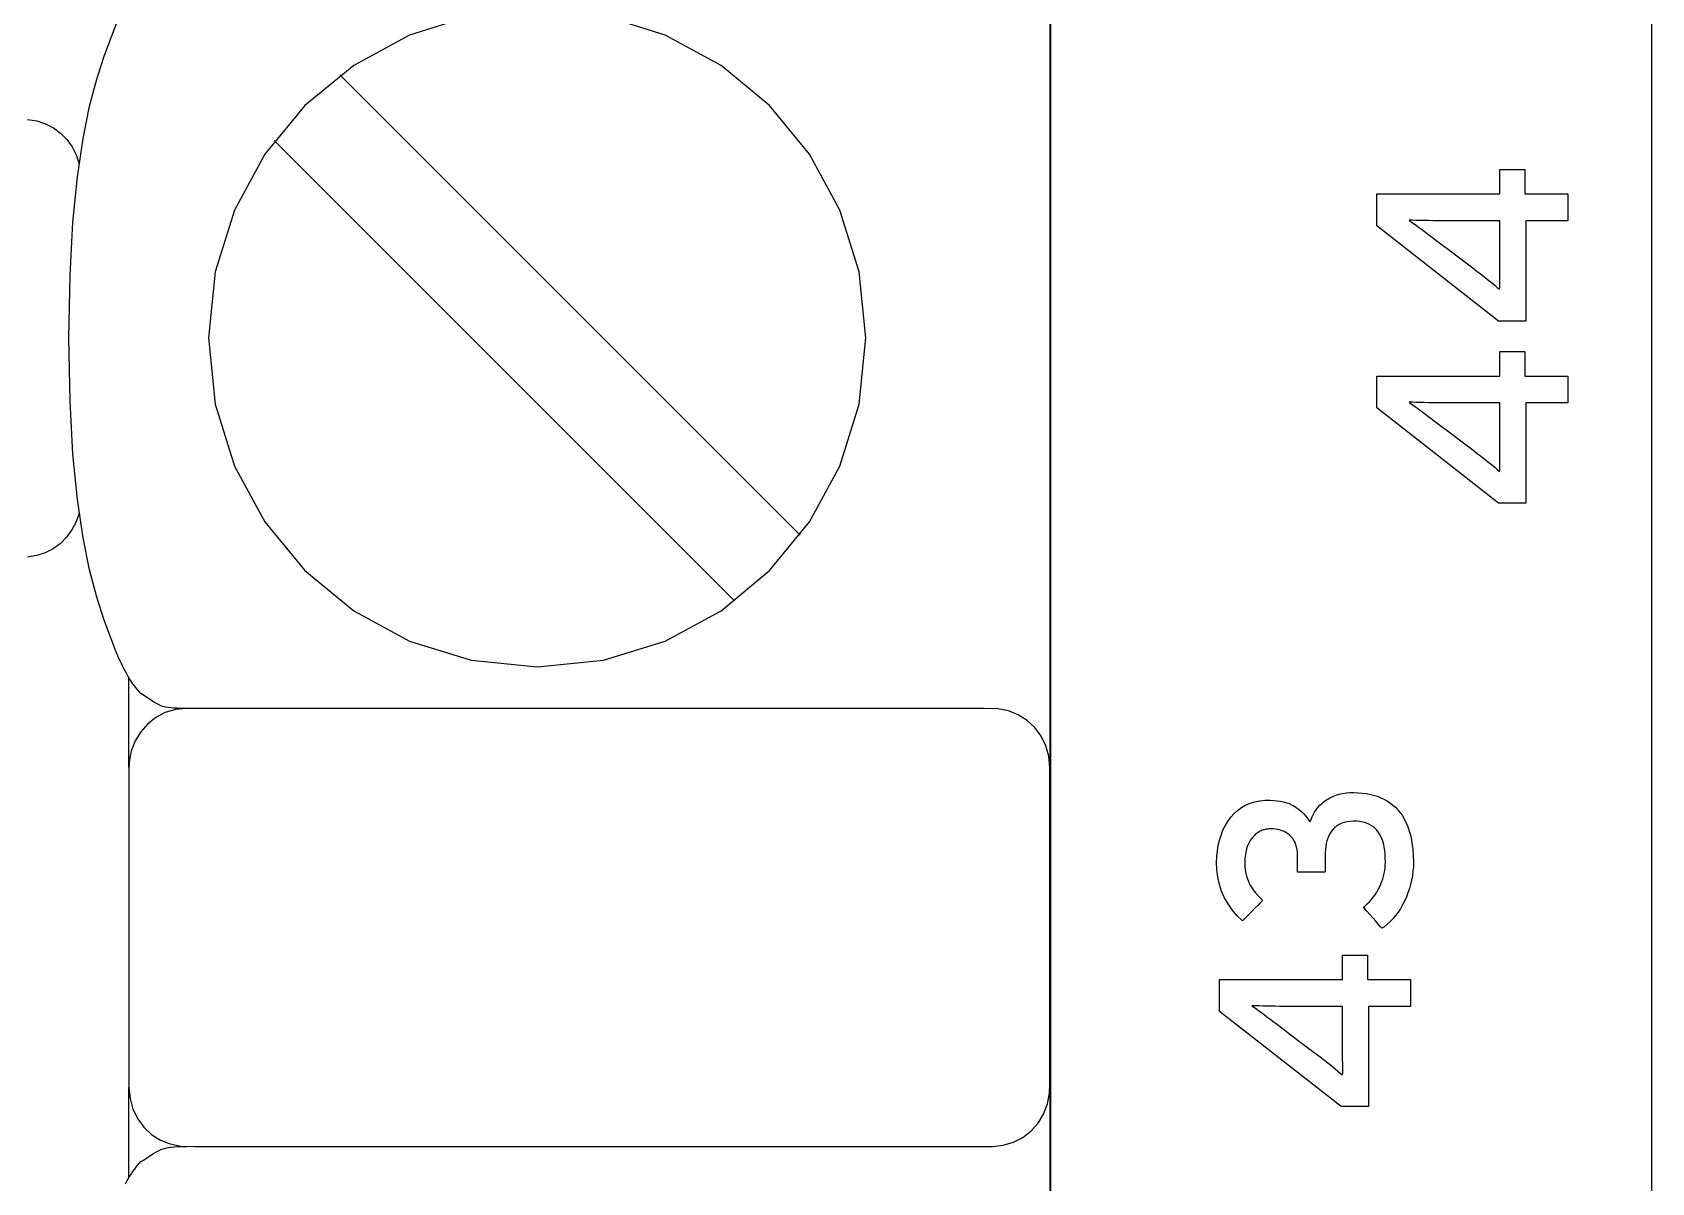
# Model space of a CAD drawing. Extents: x 1 to 47.7, y 0.2 to 35.
# Drawn here: x 35.404 to 36.228, y 17.005 to 17.591 of the extents above; entities that cross this region are included whole.
import ezdxf

# ---------------------------------------------------------------- set-up
doc = ezdxf.new("R2010")
doc.units = 0
doc.header["$MEASUREMENT"] = 0
for name, color, linetype in [('5_1___24__TARGET_LEDS___12', 7, 'CONTINUOUS'), ('6_1__EMPTY_IO_BOARD_POSITI', 7, 'CONTINUOUS'), ('6_2___8__INDEPENDENT_INPUT', 7, 'CONTINUOUS'), ('6_3___8__OPTOISO_INDEPENDE', 7, 'CONTINUOUS'), ('6_4___24__OPTOISO_INDEPEND', 7, 'CONTINUOUS'), ('6_5___8__INDEPENDENT_INPUT', 7, 'CONTINUOUS'), ('6_6___8__INDEPENDENT_INPUT', 7, 'CONTINUOUS'), ('6_7___8__OPTOISO_INDEPENDE', 7, 'CONTINUOUS'), ('6_8___8__OPTOISO_INDEPENDE', 7, 'CONTINUOUS'), ('8_0_____DWG', 7, 'CONTINUOUS')]:
    doc.layers.add(name, color=color, linetype=linetype)

msp = doc.modelspace()

# ---------------------------------------------------------------- linework, layer by layer
at = {"layer": '5_1___24__TARGET_LEDS___12'}
for points in [[(35.92224, 15.68419), (35.92224, 15.82338), (35.92224, 15.96481), (35.92224, 16.25255), (35.92224, 16.54386), (35.92224, 16.83517), (35.92224, 17.12292), (35.92224, 17.26434), (35.92224, 17.40354), (35.92224, 17.54006), (35.92224, 17.67347)], [(35.62756, 17.59899), (35.59615, 17.58924), (35.5677, 17.57382), (35.54291, 17.55339), (35.52245, 17.52863), (35.50699, 17.50022), (35.49722, 17.46883), (35.49381, 17.43513), (35.49722, 17.40138), (35.50699, 17.36994), (35.52245, 17.3415), (35.54291, 17.31673), (35.5677, 17.29629), (35.59615, 17.28086), (35.62756, 17.2711), (35.66127, 17.2677), (35.69495, 17.2711), (35.72632, 17.28086), (35.7547, 17.29629), (35.77942, 17.31673), (35.79982, 17.3415), (35.81522, 17.36994), (35.82495, 17.40138), (35.82834, 17.43513), (35.82495, 17.46883), (35.81522, 17.50022), (35.79982, 17.52863), (35.77942, 17.55339), (35.7547, 17.57382), (35.72632, 17.58924), (35.69495, 17.59899)], [(35.48256, 17.24659), (35.48106, 17.24659), (35.47949, 17.24661), (35.47789, 17.24666), (35.47629, 17.24674), (35.47473, 17.24686), (35.47324, 17.24703), (35.47187, 17.24726), (35.47065, 17.24755), (35.4695, 17.24797), (35.46826, 17.24857), (35.467, 17.24926), (35.46574, 17.25001), (35.46447, 17.25082), (35.4632, 17.25166), (35.46193, 17.2525), (35.46067, 17.25333), (35.45942, 17.25412), (35.45827, 17.25535), (35.4572, 17.25666), (35.45621, 17.25794), (35.45528, 17.2592), (35.45441, 17.26044), (35.45361, 17.26167), (35.45285, 17.2629), (35.45214, 17.26413), (35.45147, 17.26537), (35.45086, 17.26654), (35.4503, 17.26763), (35.44977, 17.26869), (35.44926, 17.26975), (35.44875, 17.27086), (35.44822, 17.27206), (35.44766, 17.27339), (35.44704, 17.27489), (35.44456, 17.28121), (35.44075, 17.29149), (35.43693, 17.30327), (35.43327, 17.31709), (35.42991, 17.33347), (35.42703, 17.35293), (35.42477, 17.376), (35.4233, 17.4032), (35.42277, 17.43506), (35.4233, 17.46692), (35.42477, 17.49412), (35.42703, 17.51719), (35.42991, 17.53664), (35.43327, 17.55302), (35.43693, 17.56684), (35.44075, 17.57862), (35.44456, 17.5889), (35.44704, 17.59522)], [(35.79492, 17.33471), (35.56065, 17.56897)], [(35.40173, 17.54636), (35.40639, 17.54563), (35.41077, 17.54418), (35.41481, 17.54207), (35.41846, 17.53936), (35.42165, 17.53611), (35.42432, 17.53239), (35.42642, 17.52826), (35.42789, 17.52378)], [(35.7615, 17.30129), (35.52723, 17.53555)], [(35.42789, 17.346), (35.42639, 17.34156), (35.42427, 17.33747), (35.42159, 17.33379), (35.4184, 17.33058), (35.41475, 17.3279), (35.41072, 17.32581), (35.40636, 17.32437), (35.40172, 17.32366)], [(35.45331, 17.2166), (35.45331, 17.26214)], [(35.45331, 17.00819), (35.45331, 17.05374)], [(35.45147, 17.00473), (35.45214, 17.00597), (35.45285, 17.0072), (35.45361, 17.00843), (35.45441, 17.00966), (35.45528, 17.01091), (35.45621, 17.01217), (35.4572, 17.01345), (35.45827, 17.01476), (35.45942, 17.01598), (35.46067, 17.01678), (35.46193, 17.01761), (35.4632, 17.01845), (35.46447, 17.01928), (35.46574, 17.02009), (35.467, 17.02085), (35.46826, 17.02154), (35.4695, 17.02213), (35.47065, 17.02255), (35.47187, 17.02286), (35.47324, 17.02312), (35.47473, 17.02333), (35.47629, 17.02348), (35.47789, 17.0236), (35.47949, 17.02368), (35.48106, 17.02372), (35.48256, 17.02374)]]:
    msp.add_lwpolyline(points, dxfattribs=at)
msp.add_lwpolyline([(35.48256, 17.24658), (35.477, 17.24604), (35.47179, 17.24449), (35.46703, 17.24202), (35.46283, 17.23874), (35.45927, 17.23474), (35.45645, 17.23013), (35.45448, 17.22501), (35.45345, 17.21948), (35.45331, 17.21497), (35.45331, 17.20317), (35.45331, 17.18262), (35.45331, 17.1565), (35.45331, 17.12799), (35.45331, 17.10028), (35.45331, 17.07655), (35.45331, 17.05997), (35.45331, 17.05374), (35.45384, 17.04804), (35.45536, 17.0427), (35.45776, 17.03782), (35.46096, 17.03351), (35.46485, 17.02985), (35.46935, 17.02696), (35.47434, 17.02494), (35.47974, 17.02387), (35.48665, 17.02374), (35.51638, 17.02374), (35.56815, 17.02374), (35.63395, 17.02374), (35.70577, 17.02374), (35.77558, 17.02374), (35.83537, 17.02374), (35.87712, 17.02374), (35.89282, 17.02374), (35.89838, 17.02428), (35.90359, 17.02583), (35.90835, 17.02831), (35.91255, 17.03159), (35.91611, 17.03559), (35.91892, 17.0402), (35.9209, 17.04532), (35.92193, 17.05085), (35.92206, 17.05536), (35.92206, 17.06716), (35.92206, 17.08772), (35.92206, 17.11384), (35.92206, 17.14234), (35.92206, 17.17006), (35.92206, 17.19379), (35.92206, 17.21036), (35.92206, 17.2166), (35.92154, 17.22229), (35.92002, 17.22763), (35.91762, 17.23251), (35.91442, 17.23682), (35.91052, 17.24047), (35.90603, 17.24336), (35.90104, 17.24539), (35.89564, 17.24645), (35.88873, 17.24658), (35.859, 17.24658), (35.80723, 17.24658), (35.74143, 17.24658), (35.66961, 17.24658), (35.5998, 17.24658), (35.54001, 17.24658), (35.49826, 17.24658)], close=True, dxfattribs=at)
at = {"layer": '6_1__EMPTY_IO_BOARD_POSITI'}
msp.add_lwpolyline([(35.92248, 17.6714), (35.92248, 17.48343), (35.92248, 17.28968), (35.92248, 17.09139), (35.92248, 16.88978), (35.92248, 16.48147), (35.92248, 16.07457), (35.92248, 15.8747), (35.92248, 15.67886)], dxfattribs=at)
at = {"layer": '6_2___8__INDEPENDENT_INPUT'}
for points in [[(35.92224, 15.68419), (35.92224, 15.82338), (35.92224, 15.96481), (35.92224, 16.25255), (35.92224, 16.54386), (35.92224, 16.83517), (35.92224, 17.12292), (35.92224, 17.26434), (35.92224, 17.40354), (35.92224, 17.54006), (35.92224, 17.67347)], [(35.62756, 17.59899), (35.59615, 17.58924), (35.5677, 17.57382), (35.54291, 17.55339), (35.52245, 17.52863), (35.50699, 17.50022), (35.49722, 17.46883), (35.49381, 17.43513), (35.49722, 17.40138), (35.50699, 17.36994), (35.52245, 17.3415), (35.54291, 17.31673), (35.5677, 17.29629), (35.59615, 17.28086), (35.62756, 17.2711), (35.66127, 17.2677), (35.69495, 17.2711), (35.72632, 17.28086), (35.7547, 17.29629), (35.77942, 17.31673), (35.79982, 17.3415), (35.81522, 17.36994), (35.82495, 17.40138), (35.82834, 17.43513), (35.82495, 17.46883), (35.81522, 17.50022), (35.79982, 17.52863), (35.77942, 17.55339), (35.7547, 17.57382), (35.72632, 17.58924), (35.69495, 17.59899)], [(35.48256, 17.24659), (35.48106, 17.24659), (35.47949, 17.24661), (35.47789, 17.24666), (35.47629, 17.24674), (35.47473, 17.24686), (35.47324, 17.24703), (35.47187, 17.24726), (35.47065, 17.24755), (35.4695, 17.24797), (35.46826, 17.24857), (35.467, 17.24926), (35.46574, 17.25001), (35.46447, 17.25082), (35.4632, 17.25166), (35.46193, 17.2525), (35.46067, 17.25333), (35.45942, 17.25412), (35.45827, 17.25535), (35.4572, 17.25666), (35.45621, 17.25794), (35.45528, 17.2592), (35.45441, 17.26044), (35.45361, 17.26167), (35.45285, 17.2629), (35.45214, 17.26413), (35.45147, 17.26537), (35.45086, 17.26654), (35.4503, 17.26763), (35.44977, 17.26869), (35.44926, 17.26975), (35.44875, 17.27086), (35.44822, 17.27206), (35.44766, 17.27339), (35.44704, 17.27489), (35.44456, 17.28121), (35.44075, 17.29149), (35.43693, 17.30327), (35.43327, 17.31709), (35.42991, 17.33347), (35.42703, 17.35293), (35.42477, 17.376), (35.4233, 17.4032), (35.42277, 17.43506), (35.4233, 17.46692), (35.42477, 17.49412), (35.42703, 17.51719), (35.42991, 17.53664), (35.43327, 17.55302), (35.43693, 17.56684), (35.44075, 17.57862), (35.44456, 17.5889), (35.44704, 17.59522)], [(35.79492, 17.33471), (35.56065, 17.56897)], [(35.40173, 17.54636), (35.40639, 17.54563), (35.41077, 17.54418), (35.41481, 17.54207), (35.41846, 17.53936), (35.42165, 17.53611), (35.42432, 17.53239), (35.42642, 17.52826), (35.42789, 17.52378)], [(35.7615, 17.30129), (35.52723, 17.53555)], [(35.42789, 17.346), (35.42639, 17.34156), (35.42427, 17.33747), (35.42159, 17.33379), (35.4184, 17.33058), (35.41475, 17.3279), (35.41072, 17.32581), (35.40636, 17.32437), (35.40172, 17.32366)], [(35.45331, 17.2166), (35.45331, 17.26214)], [(35.45331, 17.00819), (35.45331, 17.05374)], [(35.45147, 17.00473), (35.45214, 17.00597), (35.45285, 17.0072), (35.45361, 17.00843), (35.45441, 17.00966), (35.45528, 17.01091), (35.45621, 17.01217), (35.4572, 17.01345), (35.45827, 17.01476), (35.45942, 17.01598), (35.46067, 17.01678), (35.46193, 17.01761), (35.4632, 17.01845), (35.46447, 17.01928), (35.46574, 17.02009), (35.467, 17.02085), (35.46826, 17.02154), (35.4695, 17.02213), (35.47065, 17.02255), (35.47187, 17.02286), (35.47324, 17.02312), (35.47473, 17.02333), (35.47629, 17.02348), (35.47789, 17.0236), (35.47949, 17.02368), (35.48106, 17.02372), (35.48256, 17.02374)]]:
    msp.add_lwpolyline(points, dxfattribs=at)
msp.add_lwpolyline([(35.48256, 17.24658), (35.477, 17.24604), (35.47179, 17.24449), (35.46703, 17.24202), (35.46283, 17.23874), (35.45927, 17.23474), (35.45645, 17.23013), (35.45448, 17.22501), (35.45345, 17.21948), (35.45331, 17.21497), (35.45331, 17.20317), (35.45331, 17.18262), (35.45331, 17.1565), (35.45331, 17.12799), (35.45331, 17.10028), (35.45331, 17.07655), (35.45331, 17.05997), (35.45331, 17.05374), (35.45384, 17.04804), (35.45536, 17.0427), (35.45776, 17.03782), (35.46096, 17.03351), (35.46485, 17.02985), (35.46935, 17.02696), (35.47434, 17.02494), (35.47974, 17.02387), (35.48665, 17.02374), (35.51638, 17.02374), (35.56815, 17.02374), (35.63395, 17.02374), (35.70577, 17.02374), (35.77558, 17.02374), (35.83537, 17.02374), (35.87712, 17.02374), (35.89282, 17.02374), (35.89838, 17.02428), (35.90359, 17.02583), (35.90835, 17.02831), (35.91255, 17.03159), (35.91611, 17.03559), (35.91892, 17.0402), (35.9209, 17.04532), (35.92193, 17.05085), (35.92206, 17.05536), (35.92206, 17.06716), (35.92206, 17.08772), (35.92206, 17.11384), (35.92206, 17.14234), (35.92206, 17.17006), (35.92206, 17.19379), (35.92206, 17.21036), (35.92206, 17.2166), (35.92154, 17.22229), (35.92002, 17.22763), (35.91762, 17.23251), (35.91442, 17.23682), (35.91052, 17.24047), (35.90603, 17.24336), (35.90104, 17.24539), (35.89564, 17.24645), (35.88873, 17.24658), (35.859, 17.24658), (35.80723, 17.24658), (35.74143, 17.24658), (35.66961, 17.24658), (35.5998, 17.24658), (35.54001, 17.24658), (35.49826, 17.24658)], close=True, dxfattribs=at)
at = {"layer": '6_3___8__OPTOISO_INDEPENDE'}
for points in [[(35.92224, 15.68419), (35.92224, 15.82338), (35.92224, 15.96481), (35.92224, 16.25255), (35.92224, 16.54386), (35.92224, 16.83517), (35.92224, 17.12292), (35.92224, 17.26434), (35.92224, 17.40354), (35.92224, 17.54006), (35.92224, 17.67347)], [(35.62756, 17.59899), (35.59615, 17.58924), (35.5677, 17.57382), (35.54291, 17.55339), (35.52245, 17.52863), (35.50699, 17.50022), (35.49722, 17.46883), (35.49381, 17.43513), (35.49722, 17.40138), (35.50699, 17.36994), (35.52245, 17.3415), (35.54291, 17.31673), (35.5677, 17.29629), (35.59615, 17.28086), (35.62756, 17.2711), (35.66127, 17.2677), (35.69495, 17.2711), (35.72632, 17.28086), (35.7547, 17.29629), (35.77942, 17.31673), (35.79982, 17.3415), (35.81522, 17.36994), (35.82495, 17.40138), (35.82834, 17.43513), (35.82495, 17.46883), (35.81522, 17.50022), (35.79982, 17.52863), (35.77942, 17.55339), (35.7547, 17.57382), (35.72632, 17.58924), (35.69495, 17.59899)], [(35.48256, 17.24659), (35.48106, 17.24659), (35.47949, 17.24661), (35.47789, 17.24666), (35.47629, 17.24674), (35.47473, 17.24686), (35.47324, 17.24703), (35.47187, 17.24726), (35.47065, 17.24755), (35.4695, 17.24797), (35.46826, 17.24857), (35.467, 17.24926), (35.46574, 17.25001), (35.46447, 17.25082), (35.4632, 17.25166), (35.46193, 17.2525), (35.46067, 17.25333), (35.45942, 17.25412), (35.45827, 17.25535), (35.4572, 17.25666), (35.45621, 17.25794), (35.45528, 17.2592), (35.45441, 17.26044), (35.45361, 17.26167), (35.45285, 17.2629), (35.45214, 17.26413), (35.45147, 17.26537), (35.45086, 17.26654), (35.4503, 17.26763), (35.44977, 17.26869), (35.44926, 17.26975), (35.44875, 17.27086), (35.44822, 17.27206), (35.44766, 17.27339), (35.44704, 17.27489), (35.44456, 17.28121), (35.44075, 17.29149), (35.43693, 17.30327), (35.43327, 17.31709), (35.42991, 17.33347), (35.42703, 17.35293), (35.42477, 17.376), (35.4233, 17.4032), (35.42277, 17.43506), (35.4233, 17.46692), (35.42477, 17.49412), (35.42703, 17.51719), (35.42991, 17.53664), (35.43327, 17.55302), (35.43693, 17.56684), (35.44075, 17.57862), (35.44456, 17.5889), (35.44704, 17.59522)], [(35.79492, 17.33471), (35.56065, 17.56897)], [(35.40173, 17.54636), (35.40639, 17.54563), (35.41077, 17.54418), (35.41481, 17.54207), (35.41846, 17.53936), (35.42165, 17.53611), (35.42432, 17.53239), (35.42642, 17.52826), (35.42789, 17.52378)], [(35.7615, 17.30129), (35.52723, 17.53555)], [(35.42789, 17.346), (35.42639, 17.34156), (35.42427, 17.33747), (35.42159, 17.33379), (35.4184, 17.33058), (35.41475, 17.3279), (35.41072, 17.32581), (35.40636, 17.32437), (35.40172, 17.32366)], [(35.45331, 17.2166), (35.45331, 17.26214)], [(35.45331, 17.00819), (35.45331, 17.05374)], [(35.45147, 17.00473), (35.45214, 17.00597), (35.45285, 17.0072), (35.45361, 17.00843), (35.45441, 17.00966), (35.45528, 17.01091), (35.45621, 17.01217), (35.4572, 17.01345), (35.45827, 17.01476), (35.45942, 17.01598), (35.46067, 17.01678), (35.46193, 17.01761), (35.4632, 17.01845), (35.46447, 17.01928), (35.46574, 17.02009), (35.467, 17.02085), (35.46826, 17.02154), (35.4695, 17.02213), (35.47065, 17.02255), (35.47187, 17.02286), (35.47324, 17.02312), (35.47473, 17.02333), (35.47629, 17.02348), (35.47789, 17.0236), (35.47949, 17.02368), (35.48106, 17.02372), (35.48256, 17.02374)]]:
    msp.add_lwpolyline(points, dxfattribs=at)
msp.add_lwpolyline([(35.48256, 17.24658), (35.477, 17.24604), (35.47179, 17.24449), (35.46703, 17.24202), (35.46283, 17.23874), (35.45927, 17.23474), (35.45645, 17.23013), (35.45448, 17.22501), (35.45345, 17.21948), (35.45331, 17.21497), (35.45331, 17.20317), (35.45331, 17.18262), (35.45331, 17.1565), (35.45331, 17.12799), (35.45331, 17.10028), (35.45331, 17.07655), (35.45331, 17.05997), (35.45331, 17.05374), (35.45384, 17.04804), (35.45536, 17.0427), (35.45776, 17.03782), (35.46096, 17.03351), (35.46485, 17.02985), (35.46935, 17.02696), (35.47434, 17.02494), (35.47974, 17.02387), (35.48665, 17.02374), (35.51638, 17.02374), (35.56815, 17.02374), (35.63395, 17.02374), (35.70577, 17.02374), (35.77558, 17.02374), (35.83537, 17.02374), (35.87712, 17.02374), (35.89282, 17.02374), (35.89838, 17.02428), (35.90359, 17.02583), (35.90835, 17.02831), (35.91255, 17.03159), (35.91611, 17.03559), (35.91892, 17.0402), (35.9209, 17.04532), (35.92193, 17.05085), (35.92206, 17.05536), (35.92206, 17.06716), (35.92206, 17.08772), (35.92206, 17.11384), (35.92206, 17.14234), (35.92206, 17.17006), (35.92206, 17.19379), (35.92206, 17.21036), (35.92206, 17.2166), (35.92154, 17.22229), (35.92002, 17.22763), (35.91762, 17.23251), (35.91442, 17.23682), (35.91052, 17.24047), (35.90603, 17.24336), (35.90104, 17.24539), (35.89564, 17.24645), (35.88873, 17.24658), (35.859, 17.24658), (35.80723, 17.24658), (35.74143, 17.24658), (35.66961, 17.24658), (35.5998, 17.24658), (35.54001, 17.24658), (35.49826, 17.24658)], close=True, dxfattribs=at)
at = {"layer": '6_4___24__OPTOISO_INDEPEND'}
for points in [[(35.92224, 15.68419), (35.92224, 15.82338), (35.92224, 15.96481), (35.92224, 16.25255), (35.92224, 16.54386), (35.92224, 16.83517), (35.92224, 17.12292), (35.92224, 17.26434), (35.92224, 17.40354), (35.92224, 17.54006), (35.92224, 17.67347)], [(35.62756, 17.59899), (35.59615, 17.58924), (35.5677, 17.57382), (35.54291, 17.55339), (35.52245, 17.52863), (35.50699, 17.50022), (35.49722, 17.46883), (35.49381, 17.43513), (35.49722, 17.40138), (35.50699, 17.36994), (35.52245, 17.3415), (35.54291, 17.31673), (35.5677, 17.29629), (35.59615, 17.28086), (35.62756, 17.2711), (35.66127, 17.2677), (35.69495, 17.2711), (35.72632, 17.28086), (35.7547, 17.29629), (35.77942, 17.31673), (35.79982, 17.3415), (35.81522, 17.36994), (35.82495, 17.40138), (35.82834, 17.43513), (35.82495, 17.46883), (35.81522, 17.50022), (35.79982, 17.52863), (35.77942, 17.55339), (35.7547, 17.57382), (35.72632, 17.58924), (35.69495, 17.59899)], [(35.48256, 17.24659), (35.48106, 17.24659), (35.47949, 17.24661), (35.47789, 17.24666), (35.47629, 17.24674), (35.47473, 17.24686), (35.47324, 17.24703), (35.47187, 17.24726), (35.47065, 17.24755), (35.4695, 17.24797), (35.46826, 17.24857), (35.467, 17.24926), (35.46574, 17.25001), (35.46447, 17.25082), (35.4632, 17.25166), (35.46193, 17.2525), (35.46067, 17.25333), (35.45942, 17.25412), (35.45827, 17.25535), (35.4572, 17.25666), (35.45621, 17.25794), (35.45528, 17.2592), (35.45441, 17.26044), (35.45361, 17.26167), (35.45285, 17.2629), (35.45214, 17.26413), (35.45147, 17.26537), (35.45086, 17.26654), (35.4503, 17.26763), (35.44977, 17.26869), (35.44926, 17.26975), (35.44875, 17.27086), (35.44822, 17.27206), (35.44766, 17.27339), (35.44704, 17.27489), (35.44456, 17.28121), (35.44075, 17.29149), (35.43693, 17.30327), (35.43327, 17.31709), (35.42991, 17.33347), (35.42703, 17.35293), (35.42477, 17.376), (35.4233, 17.4032), (35.42277, 17.43506), (35.4233, 17.46692), (35.42477, 17.49412), (35.42703, 17.51719), (35.42991, 17.53664), (35.43327, 17.55302), (35.43693, 17.56684), (35.44075, 17.57862), (35.44456, 17.5889), (35.44704, 17.59522)], [(35.79492, 17.33471), (35.56065, 17.56897)], [(35.40173, 17.54636), (35.40639, 17.54563), (35.41077, 17.54418), (35.41481, 17.54207), (35.41846, 17.53936), (35.42165, 17.53611), (35.42432, 17.53239), (35.42642, 17.52826), (35.42789, 17.52378)], [(35.7615, 17.30129), (35.52723, 17.53555)], [(35.42789, 17.346), (35.42639, 17.34156), (35.42427, 17.33747), (35.42159, 17.33379), (35.4184, 17.33058), (35.41475, 17.3279), (35.41072, 17.32581), (35.40636, 17.32437), (35.40172, 17.32366)], [(35.45331, 17.2166), (35.45331, 17.26214)], [(35.45331, 17.00819), (35.45331, 17.05374)], [(35.45147, 17.00473), (35.45214, 17.00597), (35.45285, 17.0072), (35.45361, 17.00843), (35.45441, 17.00966), (35.45528, 17.01091), (35.45621, 17.01217), (35.4572, 17.01345), (35.45827, 17.01476), (35.45942, 17.01598), (35.46067, 17.01678), (35.46193, 17.01761), (35.4632, 17.01845), (35.46447, 17.01928), (35.46574, 17.02009), (35.467, 17.02085), (35.46826, 17.02154), (35.4695, 17.02213), (35.47065, 17.02255), (35.47187, 17.02286), (35.47324, 17.02312), (35.47473, 17.02333), (35.47629, 17.02348), (35.47789, 17.0236), (35.47949, 17.02368), (35.48106, 17.02372), (35.48256, 17.02374)]]:
    msp.add_lwpolyline(points, dxfattribs=at)
msp.add_lwpolyline([(35.48256, 17.24658), (35.477, 17.24604), (35.47179, 17.24449), (35.46703, 17.24202), (35.46283, 17.23874), (35.45927, 17.23474), (35.45645, 17.23013), (35.45448, 17.22501), (35.45345, 17.21948), (35.45331, 17.21497), (35.45331, 17.20317), (35.45331, 17.18262), (35.45331, 17.1565), (35.45331, 17.12799), (35.45331, 17.10028), (35.45331, 17.07655), (35.45331, 17.05997), (35.45331, 17.05374), (35.45384, 17.04804), (35.45536, 17.0427), (35.45776, 17.03782), (35.46096, 17.03351), (35.46485, 17.02985), (35.46935, 17.02696), (35.47434, 17.02494), (35.47974, 17.02387), (35.48665, 17.02374), (35.51638, 17.02374), (35.56815, 17.02374), (35.63395, 17.02374), (35.70577, 17.02374), (35.77558, 17.02374), (35.83537, 17.02374), (35.87712, 17.02374), (35.89282, 17.02374), (35.89838, 17.02428), (35.90359, 17.02583), (35.90835, 17.02831), (35.91255, 17.03159), (35.91611, 17.03559), (35.91892, 17.0402), (35.9209, 17.04532), (35.92193, 17.05085), (35.92206, 17.05536), (35.92206, 17.06716), (35.92206, 17.08772), (35.92206, 17.11384), (35.92206, 17.14234), (35.92206, 17.17006), (35.92206, 17.19379), (35.92206, 17.21036), (35.92206, 17.2166), (35.92154, 17.22229), (35.92002, 17.22763), (35.91762, 17.23251), (35.91442, 17.23682), (35.91052, 17.24047), (35.90603, 17.24336), (35.90104, 17.24539), (35.89564, 17.24645), (35.88873, 17.24658), (35.859, 17.24658), (35.80723, 17.24658), (35.74143, 17.24658), (35.66961, 17.24658), (35.5998, 17.24658), (35.54001, 17.24658), (35.49826, 17.24658)], close=True, dxfattribs=at)
at = {"layer": '6_5___8__INDEPENDENT_INPUT'}
for points in [[(35.92224, 15.68419), (35.92224, 15.82338), (35.92224, 15.96481), (35.92224, 16.25255), (35.92224, 16.54386), (35.92224, 16.83517), (35.92224, 17.12292), (35.92224, 17.26434), (35.92224, 17.40354), (35.92224, 17.54006), (35.92224, 17.67347)], [(35.62756, 17.59899), (35.59615, 17.58924), (35.5677, 17.57382), (35.54291, 17.55339), (35.52245, 17.52863), (35.50699, 17.50022), (35.49722, 17.46883), (35.49381, 17.43513), (35.49722, 17.40138), (35.50699, 17.36994), (35.52245, 17.3415), (35.54291, 17.31673), (35.5677, 17.29629), (35.59615, 17.28086), (35.62756, 17.2711), (35.66127, 17.2677), (35.69495, 17.2711), (35.72632, 17.28086), (35.7547, 17.29629), (35.77942, 17.31673), (35.79982, 17.3415), (35.81522, 17.36994), (35.82495, 17.40138), (35.82834, 17.43513), (35.82495, 17.46883), (35.81522, 17.50022), (35.79982, 17.52863), (35.77942, 17.55339), (35.7547, 17.57382), (35.72632, 17.58924), (35.69495, 17.59899)], [(35.48256, 17.24659), (35.48106, 17.24659), (35.47949, 17.24661), (35.47789, 17.24666), (35.47629, 17.24674), (35.47473, 17.24686), (35.47324, 17.24703), (35.47187, 17.24726), (35.47065, 17.24755), (35.4695, 17.24797), (35.46826, 17.24857), (35.467, 17.24926), (35.46574, 17.25001), (35.46447, 17.25082), (35.4632, 17.25166), (35.46193, 17.2525), (35.46067, 17.25333), (35.45942, 17.25412), (35.45827, 17.25535), (35.4572, 17.25666), (35.45621, 17.25794), (35.45528, 17.2592), (35.45441, 17.26044), (35.45361, 17.26167), (35.45285, 17.2629), (35.45214, 17.26413), (35.45147, 17.26537), (35.45086, 17.26654), (35.4503, 17.26763), (35.44977, 17.26869), (35.44926, 17.26975), (35.44875, 17.27086), (35.44822, 17.27206), (35.44766, 17.27339), (35.44704, 17.27489), (35.44456, 17.28121), (35.44075, 17.29149), (35.43693, 17.30327), (35.43327, 17.31709), (35.42991, 17.33347), (35.42703, 17.35293), (35.42477, 17.376), (35.4233, 17.4032), (35.42277, 17.43506), (35.4233, 17.46692), (35.42477, 17.49412), (35.42703, 17.51719), (35.42991, 17.53664), (35.43327, 17.55302), (35.43693, 17.56684), (35.44075, 17.57862), (35.44456, 17.5889), (35.44704, 17.59522)], [(35.79492, 17.33471), (35.56065, 17.56897)], [(35.40173, 17.54636), (35.40639, 17.54563), (35.41077, 17.54418), (35.41481, 17.54207), (35.41846, 17.53936), (35.42165, 17.53611), (35.42432, 17.53239), (35.42642, 17.52826), (35.42789, 17.52378)], [(35.7615, 17.30129), (35.52723, 17.53555)], [(35.42789, 17.346), (35.42639, 17.34156), (35.42427, 17.33747), (35.42159, 17.33379), (35.4184, 17.33058), (35.41475, 17.3279), (35.41072, 17.32581), (35.40636, 17.32437), (35.40172, 17.32366)], [(35.45331, 17.2166), (35.45331, 17.26214)], [(35.45331, 17.00819), (35.45331, 17.05374)], [(35.45147, 17.00473), (35.45214, 17.00597), (35.45285, 17.0072), (35.45361, 17.00843), (35.45441, 17.00966), (35.45528, 17.01091), (35.45621, 17.01217), (35.4572, 17.01345), (35.45827, 17.01476), (35.45942, 17.01598), (35.46067, 17.01678), (35.46193, 17.01761), (35.4632, 17.01845), (35.46447, 17.01928), (35.46574, 17.02009), (35.467, 17.02085), (35.46826, 17.02154), (35.4695, 17.02213), (35.47065, 17.02255), (35.47187, 17.02286), (35.47324, 17.02312), (35.47473, 17.02333), (35.47629, 17.02348), (35.47789, 17.0236), (35.47949, 17.02368), (35.48106, 17.02372), (35.48256, 17.02374)]]:
    msp.add_lwpolyline(points, dxfattribs=at)
msp.add_lwpolyline([(35.48256, 17.24658), (35.477, 17.24604), (35.47179, 17.24449), (35.46703, 17.24202), (35.46283, 17.23874), (35.45927, 17.23474), (35.45645, 17.23013), (35.45448, 17.22501), (35.45345, 17.21948), (35.45331, 17.21497), (35.45331, 17.20317), (35.45331, 17.18262), (35.45331, 17.1565), (35.45331, 17.12799), (35.45331, 17.10028), (35.45331, 17.07655), (35.45331, 17.05997), (35.45331, 17.05374), (35.45384, 17.04804), (35.45536, 17.0427), (35.45776, 17.03782), (35.46096, 17.03351), (35.46485, 17.02985), (35.46935, 17.02696), (35.47434, 17.02494), (35.47974, 17.02387), (35.48665, 17.02374), (35.51638, 17.02374), (35.56815, 17.02374), (35.63395, 17.02374), (35.70577, 17.02374), (35.77558, 17.02374), (35.83537, 17.02374), (35.87712, 17.02374), (35.89282, 17.02374), (35.89838, 17.02428), (35.90359, 17.02583), (35.90835, 17.02831), (35.91255, 17.03159), (35.91611, 17.03559), (35.91892, 17.0402), (35.9209, 17.04532), (35.92193, 17.05085), (35.92206, 17.05536), (35.92206, 17.06716), (35.92206, 17.08772), (35.92206, 17.11384), (35.92206, 17.14234), (35.92206, 17.17006), (35.92206, 17.19379), (35.92206, 17.21036), (35.92206, 17.2166), (35.92154, 17.22229), (35.92002, 17.22763), (35.91762, 17.23251), (35.91442, 17.23682), (35.91052, 17.24047), (35.90603, 17.24336), (35.90104, 17.24539), (35.89564, 17.24645), (35.88873, 17.24658), (35.859, 17.24658), (35.80723, 17.24658), (35.74143, 17.24658), (35.66961, 17.24658), (35.5998, 17.24658), (35.54001, 17.24658), (35.49826, 17.24658)], close=True, dxfattribs=at)
at = {"layer": '6_6___8__INDEPENDENT_INPUT'}
for points in [[(35.92224, 15.68419), (35.92224, 15.82338), (35.92224, 15.96481), (35.92224, 16.25255), (35.92224, 16.54386), (35.92224, 16.83517), (35.92224, 17.12292), (35.92224, 17.26434), (35.92224, 17.40354), (35.92224, 17.54006), (35.92224, 17.67347)], [(35.62756, 17.59899), (35.59615, 17.58924), (35.5677, 17.57382), (35.54291, 17.55339), (35.52245, 17.52863), (35.50699, 17.50022), (35.49722, 17.46883), (35.49381, 17.43513), (35.49722, 17.40138), (35.50699, 17.36994), (35.52245, 17.3415), (35.54291, 17.31673), (35.5677, 17.29629), (35.59615, 17.28086), (35.62756, 17.2711), (35.66127, 17.2677), (35.69495, 17.2711), (35.72632, 17.28086), (35.7547, 17.29629), (35.77942, 17.31673), (35.79982, 17.3415), (35.81522, 17.36994), (35.82495, 17.40138), (35.82834, 17.43513), (35.82495, 17.46883), (35.81522, 17.50022), (35.79982, 17.52863), (35.77942, 17.55339), (35.7547, 17.57382), (35.72632, 17.58924), (35.69495, 17.59899)], [(35.48256, 17.24659), (35.48106, 17.24659), (35.47949, 17.24661), (35.47789, 17.24666), (35.47629, 17.24674), (35.47473, 17.24686), (35.47324, 17.24703), (35.47187, 17.24726), (35.47065, 17.24755), (35.4695, 17.24797), (35.46826, 17.24857), (35.467, 17.24926), (35.46574, 17.25001), (35.46447, 17.25082), (35.4632, 17.25166), (35.46193, 17.2525), (35.46067, 17.25333), (35.45942, 17.25412), (35.45827, 17.25535), (35.4572, 17.25666), (35.45621, 17.25794), (35.45528, 17.2592), (35.45441, 17.26044), (35.45361, 17.26167), (35.45285, 17.2629), (35.45214, 17.26413), (35.45147, 17.26537), (35.45086, 17.26654), (35.4503, 17.26763), (35.44977, 17.26869), (35.44926, 17.26975), (35.44875, 17.27086), (35.44822, 17.27206), (35.44766, 17.27339), (35.44704, 17.27489), (35.44456, 17.28121), (35.44075, 17.29149), (35.43693, 17.30327), (35.43327, 17.31709), (35.42991, 17.33347), (35.42703, 17.35293), (35.42477, 17.376), (35.4233, 17.4032), (35.42277, 17.43506), (35.4233, 17.46692), (35.42477, 17.49412), (35.42703, 17.51719), (35.42991, 17.53664), (35.43327, 17.55302), (35.43693, 17.56684), (35.44075, 17.57862), (35.44456, 17.5889), (35.44704, 17.59522)], [(35.79492, 17.33471), (35.56065, 17.56897)], [(35.40173, 17.54636), (35.40639, 17.54563), (35.41077, 17.54418), (35.41481, 17.54207), (35.41846, 17.53936), (35.42165, 17.53611), (35.42432, 17.53239), (35.42642, 17.52826), (35.42789, 17.52378)], [(35.7615, 17.30129), (35.52723, 17.53555)], [(35.42789, 17.346), (35.42639, 17.34156), (35.42427, 17.33747), (35.42159, 17.33379), (35.4184, 17.33058), (35.41475, 17.3279), (35.41072, 17.32581), (35.40636, 17.32437), (35.40172, 17.32366)], [(35.45331, 17.2166), (35.45331, 17.26214)], [(35.45331, 17.00819), (35.45331, 17.05374)], [(35.45147, 17.00473), (35.45214, 17.00597), (35.45285, 17.0072), (35.45361, 17.00843), (35.45441, 17.00966), (35.45528, 17.01091), (35.45621, 17.01217), (35.4572, 17.01345), (35.45827, 17.01476), (35.45942, 17.01598), (35.46067, 17.01678), (35.46193, 17.01761), (35.4632, 17.01845), (35.46447, 17.01928), (35.46574, 17.02009), (35.467, 17.02085), (35.46826, 17.02154), (35.4695, 17.02213), (35.47065, 17.02255), (35.47187, 17.02286), (35.47324, 17.02312), (35.47473, 17.02333), (35.47629, 17.02348), (35.47789, 17.0236), (35.47949, 17.02368), (35.48106, 17.02372), (35.48256, 17.02374)]]:
    msp.add_lwpolyline(points, dxfattribs=at)
msp.add_lwpolyline([(35.48256, 17.24658), (35.477, 17.24604), (35.47179, 17.24449), (35.46703, 17.24202), (35.46283, 17.23874), (35.45927, 17.23474), (35.45645, 17.23013), (35.45448, 17.22501), (35.45345, 17.21948), (35.45331, 17.21497), (35.45331, 17.20317), (35.45331, 17.18262), (35.45331, 17.1565), (35.45331, 17.12799), (35.45331, 17.10028), (35.45331, 17.07655), (35.45331, 17.05997), (35.45331, 17.05374), (35.45384, 17.04804), (35.45536, 17.0427), (35.45776, 17.03782), (35.46096, 17.03351), (35.46485, 17.02985), (35.46935, 17.02696), (35.47434, 17.02494), (35.47974, 17.02387), (35.48665, 17.02374), (35.51638, 17.02374), (35.56815, 17.02374), (35.63395, 17.02374), (35.70577, 17.02374), (35.77558, 17.02374), (35.83537, 17.02374), (35.87712, 17.02374), (35.89282, 17.02374), (35.89838, 17.02428), (35.90359, 17.02583), (35.90835, 17.02831), (35.91255, 17.03159), (35.91611, 17.03559), (35.91892, 17.0402), (35.9209, 17.04532), (35.92193, 17.05085), (35.92206, 17.05536), (35.92206, 17.06716), (35.92206, 17.08772), (35.92206, 17.11384), (35.92206, 17.14234), (35.92206, 17.17006), (35.92206, 17.19379), (35.92206, 17.21036), (35.92206, 17.2166), (35.92154, 17.22229), (35.92002, 17.22763), (35.91762, 17.23251), (35.91442, 17.23682), (35.91052, 17.24047), (35.90603, 17.24336), (35.90104, 17.24539), (35.89564, 17.24645), (35.88873, 17.24658), (35.859, 17.24658), (35.80723, 17.24658), (35.74143, 17.24658), (35.66961, 17.24658), (35.5998, 17.24658), (35.54001, 17.24658), (35.49826, 17.24658)], close=True, dxfattribs=at)
at = {"layer": '6_7___8__OPTOISO_INDEPENDE'}
for points in [[(35.92224, 15.68419), (35.92224, 15.82338), (35.92224, 15.96481), (35.92224, 16.25255), (35.92224, 16.54386), (35.92224, 16.83517), (35.92224, 17.12292), (35.92224, 17.26434), (35.92224, 17.40354), (35.92224, 17.54006), (35.92224, 17.67347)], [(35.62756, 17.59899), (35.59615, 17.58924), (35.5677, 17.57382), (35.54291, 17.55339), (35.52245, 17.52863), (35.50699, 17.50022), (35.49722, 17.46883), (35.49381, 17.43513), (35.49722, 17.40138), (35.50699, 17.36994), (35.52245, 17.3415), (35.54291, 17.31673), (35.5677, 17.29629), (35.59615, 17.28086), (35.62756, 17.2711), (35.66127, 17.2677), (35.69495, 17.2711), (35.72632, 17.28086), (35.7547, 17.29629), (35.77942, 17.31673), (35.79982, 17.3415), (35.81522, 17.36994), (35.82495, 17.40138), (35.82834, 17.43513), (35.82495, 17.46883), (35.81522, 17.50022), (35.79982, 17.52863), (35.77942, 17.55339), (35.7547, 17.57382), (35.72632, 17.58924), (35.69495, 17.59899)], [(35.48256, 17.24659), (35.48106, 17.24659), (35.47949, 17.24661), (35.47789, 17.24666), (35.47629, 17.24674), (35.47473, 17.24686), (35.47324, 17.24703), (35.47187, 17.24726), (35.47065, 17.24755), (35.4695, 17.24797), (35.46826, 17.24857), (35.467, 17.24926), (35.46574, 17.25001), (35.46447, 17.25082), (35.4632, 17.25166), (35.46193, 17.2525), (35.46067, 17.25333), (35.45942, 17.25412), (35.45827, 17.25535), (35.4572, 17.25666), (35.45621, 17.25794), (35.45528, 17.2592), (35.45441, 17.26044), (35.45361, 17.26167), (35.45285, 17.2629), (35.45214, 17.26413), (35.45147, 17.26537), (35.45086, 17.26654), (35.4503, 17.26763), (35.44977, 17.26869), (35.44926, 17.26975), (35.44875, 17.27086), (35.44822, 17.27206), (35.44766, 17.27339), (35.44704, 17.27489), (35.44456, 17.28121), (35.44075, 17.29149), (35.43693, 17.30327), (35.43327, 17.31709), (35.42991, 17.33347), (35.42703, 17.35293), (35.42477, 17.376), (35.4233, 17.4032), (35.42277, 17.43506), (35.4233, 17.46692), (35.42477, 17.49412), (35.42703, 17.51719), (35.42991, 17.53664), (35.43327, 17.55302), (35.43693, 17.56684), (35.44075, 17.57862), (35.44456, 17.5889), (35.44704, 17.59522)], [(35.79492, 17.33471), (35.56065, 17.56897)], [(35.40173, 17.54636), (35.40639, 17.54563), (35.41077, 17.54418), (35.41481, 17.54207), (35.41846, 17.53936), (35.42165, 17.53611), (35.42432, 17.53239), (35.42642, 17.52826), (35.42789, 17.52378)], [(35.7615, 17.30129), (35.52723, 17.53555)], [(35.42789, 17.346), (35.42639, 17.34156), (35.42427, 17.33747), (35.42159, 17.33379), (35.4184, 17.33058), (35.41475, 17.3279), (35.41072, 17.32581), (35.40636, 17.32437), (35.40172, 17.32366)], [(35.45331, 17.2166), (35.45331, 17.26214)], [(35.45331, 17.00819), (35.45331, 17.05374)], [(35.45147, 17.00473), (35.45214, 17.00597), (35.45285, 17.0072), (35.45361, 17.00843), (35.45441, 17.00966), (35.45528, 17.01091), (35.45621, 17.01217), (35.4572, 17.01345), (35.45827, 17.01476), (35.45942, 17.01598), (35.46067, 17.01678), (35.46193, 17.01761), (35.4632, 17.01845), (35.46447, 17.01928), (35.46574, 17.02009), (35.467, 17.02085), (35.46826, 17.02154), (35.4695, 17.02213), (35.47065, 17.02255), (35.47187, 17.02286), (35.47324, 17.02312), (35.47473, 17.02333), (35.47629, 17.02348), (35.47789, 17.0236), (35.47949, 17.02368), (35.48106, 17.02372), (35.48256, 17.02374)]]:
    msp.add_lwpolyline(points, dxfattribs=at)
msp.add_lwpolyline([(35.48256, 17.24658), (35.477, 17.24604), (35.47179, 17.24449), (35.46703, 17.24202), (35.46283, 17.23874), (35.45927, 17.23474), (35.45645, 17.23013), (35.45448, 17.22501), (35.45345, 17.21948), (35.45331, 17.21497), (35.45331, 17.20317), (35.45331, 17.18262), (35.45331, 17.1565), (35.45331, 17.12799), (35.45331, 17.10028), (35.45331, 17.07655), (35.45331, 17.05997), (35.45331, 17.05374), (35.45384, 17.04804), (35.45536, 17.0427), (35.45776, 17.03782), (35.46096, 17.03351), (35.46485, 17.02985), (35.46935, 17.02696), (35.47434, 17.02494), (35.47974, 17.02387), (35.48665, 17.02374), (35.51638, 17.02374), (35.56815, 17.02374), (35.63395, 17.02374), (35.70577, 17.02374), (35.77558, 17.02374), (35.83537, 17.02374), (35.87712, 17.02374), (35.89282, 17.02374), (35.89838, 17.02428), (35.90359, 17.02583), (35.90835, 17.02831), (35.91255, 17.03159), (35.91611, 17.03559), (35.91892, 17.0402), (35.9209, 17.04532), (35.92193, 17.05085), (35.92206, 17.05536), (35.92206, 17.06716), (35.92206, 17.08772), (35.92206, 17.11384), (35.92206, 17.14234), (35.92206, 17.17006), (35.92206, 17.19379), (35.92206, 17.21036), (35.92206, 17.2166), (35.92154, 17.22229), (35.92002, 17.22763), (35.91762, 17.23251), (35.91442, 17.23682), (35.91052, 17.24047), (35.90603, 17.24336), (35.90104, 17.24539), (35.89564, 17.24645), (35.88873, 17.24658), (35.859, 17.24658), (35.80723, 17.24658), (35.74143, 17.24658), (35.66961, 17.24658), (35.5998, 17.24658), (35.54001, 17.24658), (35.49826, 17.24658)], close=True, dxfattribs=at)
at = {"layer": '6_8___8__OPTOISO_INDEPENDE'}
for points in [[(35.92224, 15.68419), (35.92224, 15.82338), (35.92224, 15.96481), (35.92224, 16.25255), (35.92224, 16.54386), (35.92224, 16.83517), (35.92224, 17.12292), (35.92224, 17.26434), (35.92224, 17.40354), (35.92224, 17.54006), (35.92224, 17.67347)], [(35.62756, 17.59899), (35.59615, 17.58924), (35.5677, 17.57382), (35.54291, 17.55339), (35.52245, 17.52863), (35.50699, 17.50022), (35.49722, 17.46883), (35.49381, 17.43513), (35.49722, 17.40138), (35.50699, 17.36994), (35.52245, 17.3415), (35.54291, 17.31673), (35.5677, 17.29629), (35.59615, 17.28086), (35.62756, 17.2711), (35.66127, 17.2677), (35.69495, 17.2711), (35.72632, 17.28086), (35.7547, 17.29629), (35.77942, 17.31673), (35.79982, 17.3415), (35.81522, 17.36994), (35.82495, 17.40138), (35.82834, 17.43513), (35.82495, 17.46883), (35.81522, 17.50022), (35.79982, 17.52863), (35.77942, 17.55339), (35.7547, 17.57382), (35.72632, 17.58924), (35.69495, 17.59899)], [(35.48256, 17.24659), (35.48106, 17.24659), (35.47949, 17.24661), (35.47789, 17.24666), (35.47629, 17.24674), (35.47473, 17.24686), (35.47324, 17.24703), (35.47187, 17.24726), (35.47065, 17.24755), (35.4695, 17.24797), (35.46826, 17.24857), (35.467, 17.24926), (35.46574, 17.25001), (35.46447, 17.25082), (35.4632, 17.25166), (35.46193, 17.2525), (35.46067, 17.25333), (35.45942, 17.25412), (35.45827, 17.25535), (35.4572, 17.25666), (35.45621, 17.25794), (35.45528, 17.2592), (35.45441, 17.26044), (35.45361, 17.26167), (35.45285, 17.2629), (35.45214, 17.26413), (35.45147, 17.26537), (35.45086, 17.26654), (35.4503, 17.26763), (35.44977, 17.26869), (35.44926, 17.26975), (35.44875, 17.27086), (35.44822, 17.27206), (35.44766, 17.27339), (35.44704, 17.27489), (35.44456, 17.28121), (35.44075, 17.29149), (35.43693, 17.30327), (35.43327, 17.31709), (35.42991, 17.33347), (35.42703, 17.35293), (35.42477, 17.376), (35.4233, 17.4032), (35.42277, 17.43506), (35.4233, 17.46692), (35.42477, 17.49412), (35.42703, 17.51719), (35.42991, 17.53664), (35.43327, 17.55302), (35.43693, 17.56684), (35.44075, 17.57862), (35.44456, 17.5889), (35.44704, 17.59522)], [(35.79492, 17.33471), (35.56065, 17.56897)], [(35.40173, 17.54636), (35.40639, 17.54563), (35.41077, 17.54418), (35.41481, 17.54207), (35.41846, 17.53936), (35.42165, 17.53611), (35.42432, 17.53239), (35.42642, 17.52826), (35.42789, 17.52378)], [(35.7615, 17.30129), (35.52723, 17.53555)], [(35.42789, 17.346), (35.42639, 17.34156), (35.42427, 17.33747), (35.42159, 17.33379), (35.4184, 17.33058), (35.41475, 17.3279), (35.41072, 17.32581), (35.40636, 17.32437), (35.40172, 17.32366)], [(35.45331, 17.2166), (35.45331, 17.26214)], [(35.45331, 17.00819), (35.45331, 17.05374)], [(35.45147, 17.00473), (35.45214, 17.00597), (35.45285, 17.0072), (35.45361, 17.00843), (35.45441, 17.00966), (35.45528, 17.01091), (35.45621, 17.01217), (35.4572, 17.01345), (35.45827, 17.01476), (35.45942, 17.01598), (35.46067, 17.01678), (35.46193, 17.01761), (35.4632, 17.01845), (35.46447, 17.01928), (35.46574, 17.02009), (35.467, 17.02085), (35.46826, 17.02154), (35.4695, 17.02213), (35.47065, 17.02255), (35.47187, 17.02286), (35.47324, 17.02312), (35.47473, 17.02333), (35.47629, 17.02348), (35.47789, 17.0236), (35.47949, 17.02368), (35.48106, 17.02372), (35.48256, 17.02374)]]:
    msp.add_lwpolyline(points, dxfattribs=at)
msp.add_lwpolyline([(35.48256, 17.24658), (35.477, 17.24604), (35.47179, 17.24449), (35.46703, 17.24202), (35.46283, 17.23874), (35.45927, 17.23474), (35.45645, 17.23013), (35.45448, 17.22501), (35.45345, 17.21948), (35.45331, 17.21497), (35.45331, 17.20317), (35.45331, 17.18262), (35.45331, 17.1565), (35.45331, 17.12799), (35.45331, 17.10028), (35.45331, 17.07655), (35.45331, 17.05997), (35.45331, 17.05374), (35.45384, 17.04804), (35.45536, 17.0427), (35.45776, 17.03782), (35.46096, 17.03351), (35.46485, 17.02985), (35.46935, 17.02696), (35.47434, 17.02494), (35.47974, 17.02387), (35.48665, 17.02374), (35.51638, 17.02374), (35.56815, 17.02374), (35.63395, 17.02374), (35.70577, 17.02374), (35.77558, 17.02374), (35.83537, 17.02374), (35.87712, 17.02374), (35.89282, 17.02374), (35.89838, 17.02428), (35.90359, 17.02583), (35.90835, 17.02831), (35.91255, 17.03159), (35.91611, 17.03559), (35.91892, 17.0402), (35.9209, 17.04532), (35.92193, 17.05085), (35.92206, 17.05536), (35.92206, 17.06716), (35.92206, 17.08772), (35.92206, 17.11384), (35.92206, 17.14234), (35.92206, 17.17006), (35.92206, 17.19379), (35.92206, 17.21036), (35.92206, 17.2166), (35.92154, 17.22229), (35.92002, 17.22763), (35.91762, 17.23251), (35.91442, 17.23682), (35.91052, 17.24047), (35.90603, 17.24336), (35.90104, 17.24539), (35.89564, 17.24645), (35.88873, 17.24658), (35.859, 17.24658), (35.80723, 17.24658), (35.74143, 17.24658), (35.66961, 17.24658), (35.5998, 17.24658), (35.54001, 17.24658), (35.49826, 17.24658)], close=True, dxfattribs=at)
at = {"layer": '8_0_____DWG'}
for points in [[(36.22843, 17.61579), (36.22843, 17.55489), (36.22843, 17.49306), (36.22843, 17.43031), (36.22843, 17.36665), (36.22843, 17.3021), (36.22843, 17.23667), (36.22843, 17.17037), (36.22843, 17.10321), (36.22843, 17.03521), (36.22843, 16.96637), (36.22843, 16.89671), (36.22843, 16.82624), (36.22843, 16.75497), (36.22843, 16.68291), (36.22843, 16.61008), (36.22843, 16.53649), (36.22843, 16.46214), (36.22843, 16.38706)], [(36.16393, 17.5084), (36.18576, 17.5084), (36.18576, 17.4947), (36.1644, 17.4947), (36.1644, 17.44373), (36.1505, 17.44373), (36.08858, 17.49224), (36.08858, 17.5084), (36.15111, 17.5084), (36.15111, 17.52086), (36.16393, 17.52086), (36.16393, 17.5084)], [(36.16393, 17.41576), (36.18576, 17.41576), (36.18576, 17.40206), (36.1644, 17.40206), (36.1644, 17.35109), (36.1505, 17.35109), (36.08858, 17.3996), (36.08858, 17.41576), (36.15111, 17.41576), (36.15111, 17.42822), (36.16393, 17.42822), (36.16393, 17.41576)], [(36.08388, 17.1086), (36.10571, 17.1086), (36.10571, 17.09492), (36.08435, 17.09492), (36.08435, 17.04395), (36.07045, 17.04395), (36.00853, 17.09245), (36.00853, 17.1086), (36.07106, 17.1086), (36.07106, 17.12108), (36.08388, 17.12108), (36.08388, 17.1086)]]:
    msp.add_lwpolyline(points, dxfattribs=at)
for points in [[(36.10494, 17.49509), (36.10607, 17.4943), (36.10726, 17.49345), (36.10852, 17.49254), (36.10984, 17.49158), (36.11123, 17.49056), (36.11269, 17.48948), (36.1142, 17.48835), (36.11578, 17.48716), (36.1168, 17.48639), (36.11866, 17.48497), (36.1218, 17.4826), (36.12572, 17.47962), (36.12995, 17.47642), (36.134, 17.47334), (36.13741, 17.47076), (36.13969, 17.46903), (36.1406, 17.46834), (36.14213, 17.46717), (36.14358, 17.46603), (36.14497, 17.46493), (36.1463, 17.46386), (36.14756, 17.46282), (36.14876, 17.46182), (36.14989, 17.46084), (36.15095, 17.4599), (36.15124, 17.46074), (36.15124, 17.46235), (36.15123, 17.46402), (36.15122, 17.46575), (36.1512, 17.46755), (36.15118, 17.46941), (36.15116, 17.47134), (36.15113, 17.47334), (36.15111, 17.47487), (36.15111, 17.47605), (36.15111, 17.4784), (36.15111, 17.48151), (36.15111, 17.485), (36.15111, 17.48846), (36.15111, 17.49149), (36.15111, 17.4937), (36.15111, 17.49468), (36.15029, 17.4947), (36.14758, 17.4947), (36.14354, 17.4947), (36.13872, 17.4947), (36.1337, 17.4947), (36.12905, 17.4947), (36.12533, 17.4947), (36.12311, 17.4947), (36.12169, 17.49471), (36.1193, 17.49475), (36.11699, 17.49479), (36.11477, 17.49483), (36.11264, 17.49488), (36.11059, 17.49493), (36.10862, 17.49498), (36.10674, 17.49503)], [(36.10494, 17.40245), (36.10607, 17.40166), (36.10726, 17.40081), (36.10852, 17.39991), (36.10984, 17.39894), (36.11123, 17.39792), (36.11269, 17.39684), (36.1142, 17.39571), (36.11578, 17.39452), (36.1168, 17.39375), (36.11866, 17.39233), (36.1218, 17.38996), (36.12572, 17.38699), (36.12995, 17.38378), (36.134, 17.3807), (36.13741, 17.37812), (36.13969, 17.37639), (36.1406, 17.3757), (36.14213, 17.37453), (36.14358, 17.3734), (36.14497, 17.37229), (36.1463, 17.37122), (36.14756, 17.37018), (36.14876, 17.36918), (36.14989, 17.3682), (36.15095, 17.36726), (36.15124, 17.3681), (36.15124, 17.36971), (36.15123, 17.37138), (36.15122, 17.37311), (36.1512, 17.37491), (36.15118, 17.37678), (36.15116, 17.37871), (36.15113, 17.3807), (36.15111, 17.38223), (36.15111, 17.38341), (36.15111, 17.38576), (36.15111, 17.38888), (36.15111, 17.39236), (36.15111, 17.39582), (36.15111, 17.39885), (36.15111, 17.40106), (36.15111, 17.40204), (36.15029, 17.40206), (36.14758, 17.40206), (36.14354, 17.40206), (36.13872, 17.40206), (36.1337, 17.40206), (36.12905, 17.40206), (36.12533, 17.40206), (36.12311, 17.40206), (36.12169, 17.40207), (36.1193, 17.40211), (36.11699, 17.40215), (36.11477, 17.40219), (36.11264, 17.40224), (36.11059, 17.40229), (36.10862, 17.40234), (36.10674, 17.4024)], [(36.07685, 17.20386), (36.08329, 17.2033), (36.08897, 17.20187), (36.09388, 17.19957), (36.09803, 17.1964), (36.10141, 17.19235), (36.10402, 17.18744), (36.10587, 17.18165), (36.10695, 17.17498), (36.10727, 17.16825), (36.10716, 17.16597), (36.10695, 17.16371), (36.10664, 17.16147), (36.10623, 17.15927), (36.10572, 17.15708), (36.10511, 17.15493), (36.1044, 17.15279), (36.10359, 17.15069), (36.10267, 17.1486), (36.10164, 17.14659), (36.10052, 17.14468), (36.09933, 17.14288), (36.09805, 17.14117), (36.09669, 17.13957), (36.09525, 17.13807), (36.09372, 17.13667), (36.09211, 17.13537), (36.0911, 17.13474), (36.0905, 17.13542), (36.08942, 17.13666), (36.08802, 17.13827), (36.08645, 17.14006), (36.08489, 17.14186), (36.08348, 17.14347), (36.0824, 17.1447), (36.08181, 17.14538), (36.08245, 17.14605), (36.08364, 17.14713), (36.08475, 17.14825), (36.08579, 17.1494), (36.08676, 17.15059), (36.08766, 17.15181), (36.08849, 17.15308), (36.08925, 17.15438), (36.08993, 17.15571), (36.09055, 17.1571), (36.09109, 17.1585), (36.09156, 17.1599), (36.09196, 17.16131), (36.09229, 17.16272), (36.09255, 17.16413), (36.09273, 17.16555), (36.09285, 17.16697), (36.09289, 17.16839), (36.09286, 17.17072), (36.09271, 17.17305), (36.09245, 17.17521), (36.09208, 17.1772), (36.09159, 17.17902), (36.091, 17.18067), (36.0903, 17.18216), (36.08948, 17.18348), (36.08856, 17.18464), (36.08757, 17.18562), (36.08651, 17.18648), (36.08535, 17.18723), (36.08411, 17.18785), (36.08278, 17.18836), (36.08137, 17.18876), (36.07987, 17.18903), (36.07828, 17.18919), (36.07661, 17.18923), (36.07497, 17.18913), (36.07343, 17.18891), (36.07199, 17.18858), (36.07065, 17.18814), (36.06942, 17.18758), (36.06828, 17.1869), (36.06724, 17.18612), (36.06631, 17.18522), (36.06548, 17.18419), (36.06477, 17.18307), (36.06415, 17.18186), (36.06361, 17.18059), (36.06316, 17.17924), (36.0628, 17.17782), (36.06253, 17.17632), (36.06235, 17.17475), (36.06226, 17.17311), (36.06224, 17.17207), (36.06224, 17.17152), (36.06224, 17.17051), (36.06224, 17.1692), (36.06224, 17.16773), (36.06224, 17.16627), (36.06224, 17.16495), (36.06224, 17.16394), (36.06224, 17.16339), (36.06207, 17.16333), (36.06107, 17.16333), (36.05937, 17.16333), (36.05721, 17.16333), (36.05485, 17.16333), (36.05252, 17.16333), (36.05047, 17.16333), (36.04894, 17.16333), (36.04818, 17.16333), (36.04814, 17.16349), (36.04814, 17.16418), (36.04814, 17.16528), (36.04814, 17.16663), (36.04814, 17.1681), (36.04814, 17.16952), (36.04814, 17.17074), (36.04814, 17.17163), (36.04814, 17.17202), (36.0481, 17.17329), (36.04796, 17.17469), (36.04772, 17.176), (36.04738, 17.17723), (36.04693, 17.17837), (36.04638, 17.17943), (36.04573, 17.1804), (36.04498, 17.18129), (36.04412, 17.18209), (36.04324, 17.18278), (36.04231, 17.18338), (36.04134, 17.18391), (36.04032, 17.18435), (36.03927, 17.18471), (36.03817, 17.18498), (36.03702, 17.18517), (36.03583, 17.18529), (36.03471, 17.18532), (36.03423, 17.18531), (36.03374, 17.18528), (36.03324, 17.18523), (36.03274, 17.18517), (36.03223, 17.18509), (36.03172, 17.185), (36.03119, 17.18489), (36.03066, 17.18476), (36.03012, 17.18459), (36.02959, 17.18436), (36.02907, 17.1841), (36.02857, 17.18382), (36.02808, 17.1835), (36.02759, 17.18316), (36.02713, 17.18278), (36.02667, 17.18238), (36.02622, 17.18195), (36.02577, 17.18149), (36.02532, 17.181), (36.02488, 17.18048), (36.02447, 17.17992), (36.02407, 17.17933), (36.0237, 17.17871), (36.02334, 17.17805), (36.02301, 17.17736), (36.0227, 17.17663), (36.02242, 17.17585), (36.02217, 17.17501), (36.02196, 17.17413), (36.02178, 17.1732), (36.02163, 17.17223), (36.02152, 17.17122), (36.02143, 17.17015), (36.02137, 17.16905), (36.02135, 17.1679), (36.02143, 17.16582), (36.02173, 17.16345), (36.02225, 17.16117), (36.023, 17.15897), (36.02398, 17.15685), (36.02518, 17.15481), (36.0266, 17.15286), (36.02825, 17.15098), (36.03012, 17.14919), (36.03014, 17.14866), (36.02924, 17.14775), (36.02789, 17.14638), (36.02626, 17.14472), (36.02452, 17.14295), (36.02287, 17.14127), (36.02146, 17.13984), (36.02049, 17.13885), (36.02013, 17.13848), (36.01735, 17.1412), (36.01491, 17.14407), (36.01279, 17.14708), (36.011, 17.15025), (36.00954, 17.15357), (36.0084, 17.15704), (36.0076, 17.16066), (36.00712, 17.16443), (36.00697, 17.16822), (36.00708, 17.17124), (36.00737, 17.17415), (36.00783, 17.17694), (36.00846, 17.17961), (36.00926, 17.18216), (36.01024, 17.1846), (36.01138, 17.18692), (36.0127, 17.18913), (36.0142, 17.19121), (36.01587, 17.19309), (36.01768, 17.19474), (36.01965, 17.19617), (36.02177, 17.19737), (36.02404, 17.19834), (36.02646, 17.19908), (36.02903, 17.1996), (36.03174, 17.19989), (36.03419, 17.19992), (36.03605, 17.19981), (36.03781, 17.19963), (36.03947, 17.19937), (36.04104, 17.19903), (36.04252, 17.19863), (36.0439, 17.19815), (36.04519, 17.1976), (36.04638, 17.19697), (36.04749, 17.19626), (36.04855, 17.19549), (36.04956, 17.19468), (36.05051, 17.19382), (36.0514, 17.19291), (36.05224, 17.19196), (36.05302, 17.19096), (36.05375, 17.18992), (36.05442, 17.18884), (36.05493, 17.18961), (36.05546, 17.19108), (36.05609, 17.19248), (36.05682, 17.1938), (36.05765, 17.19506), (36.05858, 17.19625), (36.0596, 17.19737), (36.06073, 17.19842), (36.06195, 17.1994), (36.06324, 17.20031), (36.06462, 17.20112), (36.06609, 17.20182), (36.06766, 17.20242), (36.06931, 17.20292), (36.07106, 17.20331), (36.0729, 17.20359), (36.07483, 17.20378)], [(36.02489, 17.09531), (36.02602, 17.09452), (36.02721, 17.09367), (36.02847, 17.09276), (36.02979, 17.0918), (36.03118, 17.09078), (36.03263, 17.0897), (36.03415, 17.08856), (36.03573, 17.08736), (36.03675, 17.08659), (36.03861, 17.08518), (36.04175, 17.0828), (36.04567, 17.07983), (36.0499, 17.07662), (36.05395, 17.07355), (36.05736, 17.07096), (36.05964, 17.06924), (36.06055, 17.06854), (36.06207, 17.06738), (36.06353, 17.06625), (36.06492, 17.06515), (36.06625, 17.06408), (36.06751, 17.06304), (36.06871, 17.06203), (36.06984, 17.06105), (36.0709, 17.06011), (36.07119, 17.06095), (36.07119, 17.06256), (36.07118, 17.06423), (36.07117, 17.06597), (36.07115, 17.06777), (36.07113, 17.06963), (36.07111, 17.07156), (36.07108, 17.07356), (36.07106, 17.07509), (36.07106, 17.07627), (36.07106, 17.07862), (36.07106, 17.08173), (36.07106, 17.08522), (36.07106, 17.08868), (36.07106, 17.09171), (36.07106, 17.09392), (36.07106, 17.0949), (36.07024, 17.09492), (36.06753, 17.09492), (36.06349, 17.09492), (36.05867, 17.09492), (36.05365, 17.09492), (36.049, 17.09492), (36.04528, 17.09492), (36.04306, 17.09492), (36.04163, 17.09493), (36.03925, 17.09496), (36.03694, 17.095), (36.03472, 17.09504), (36.03259, 17.09509), (36.03054, 17.09514), (36.02857, 17.09519), (36.02669, 17.09525)]]:
    msp.add_lwpolyline(points, close=True, dxfattribs=at)

doc.saveas('drawing.dxf')
